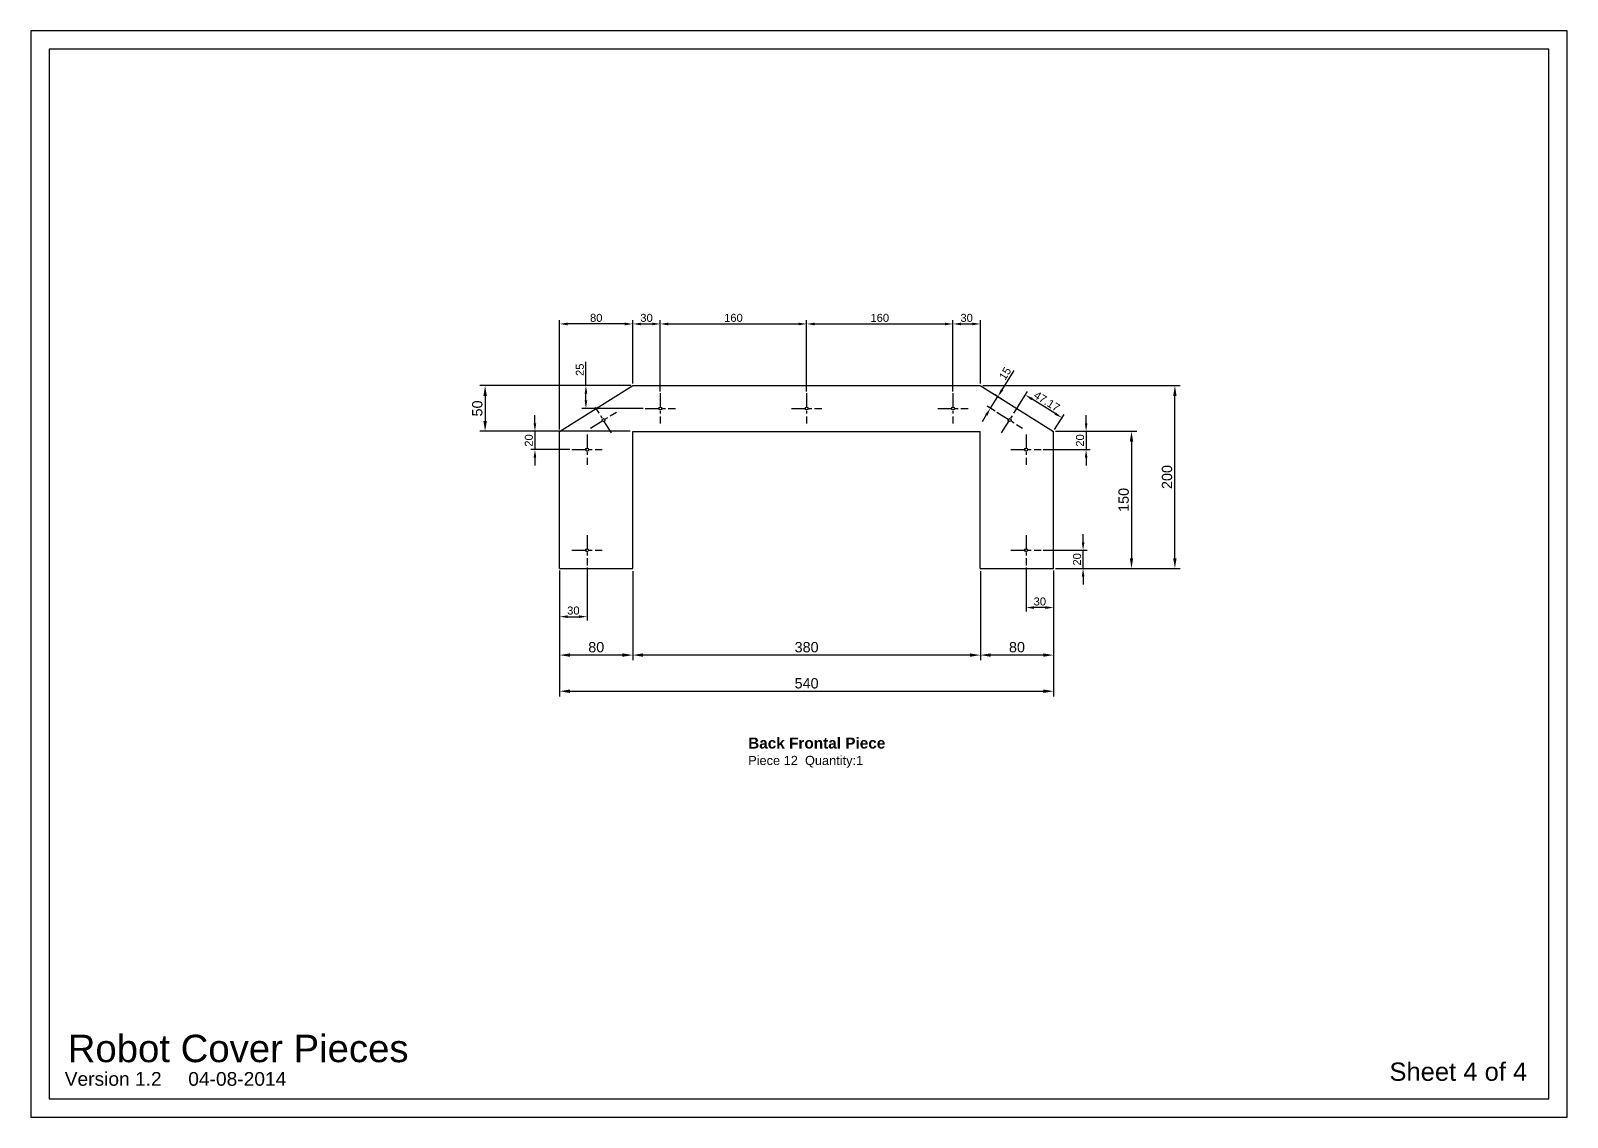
# Model space of a CAD drawing. Header units: millimetres. Extents: x 223 to 6376, y 897 to 5853.
# Drawn here: x 4696 to 6376, y 897 to 2085 of the extents above; entities that cross this region are included whole.
import ezdxf

# ---------------------------------------------------------------- set-up
doc = ezdxf.new("R2010")
doc.units = ezdxf.units.MM
doc.header["$LTSCALE"] = 0.5
doc.linetypes.add('CENTER', pattern=[50.8, 31.75, -6.35, 6.35, -6.35])
for name, color, linetype in [('Centre', 6, 'CENTER'), ('Dim', 5, 'Continuous'), ('Title', 7, 'Continuous')]:
    doc.layers.add(name, color=color, linetype=linetype)
doc.styles.get("Standard").update_dxf_attribs({"font": 'arial.ttf'})
doc.dimstyles.new('ISO-25', dxfattribs={"dimtxt": 2.5, "dimasz": 2.5, "dimexe": 1.25, "dimexo": 0.625, "dimtad": 1, "dimtxsty": 'Standard', "dimcen": 2.5, "dimadec": 0, "dimazin": 0, "dimtfac": 1, "dimtmove": 0, "dimatfit": 3, "dimfxl": 1, "dimarcsym": 0})

# ---------------------------------------------------------------- blocks, each defined once
blk = doc.blocks.new('*D269')
at = {"layer": 'Defpoints', "color": 0, "transparency": 16777216}
for p in [(5814.7, 1647.3), (5814.7, 1497.3), (5899.9, 1497.3)]:
    blk.add_point(p, dxfattribs=at)
at = {"layer": 'Dim', "color": 0, "lineweight": -2, "transparency": 16777216}
for p, q in [((5817.5, 1647.3), (5905.6, 1647.3)), ((5899.9, 1636), (5899.9, 1508.5)), ((5817.5, 1497.3), (5905.6, 1497.3))]:
    blk.add_line(p, q, dxfattribs=at)
at = {"layer": 'Dim', "color": 0, "transparency": 16777216}
for points in [[(5898.1, 1636), (5901.8, 1636), (5899.9, 1647.3)], [(5898.1, 1508.5), (5901.8, 1508.5), (5899.9, 1497.3)]]:
    blk.add_solid(points, dxfattribs=at)
at = {"layer": 'Dim', "color": 0, "transparency": 16777216, "insert": (5891.4, 1572.3), "char_height": 11.25, "attachment_point": 5, "rotation": 90}
blk.add_mtext('150', dxfattribs=at)
blk = doc.blocks.new('*D270')
at = {"layer": 'Defpoints', "color": 0, "transparency": 16777216}
for p in [(5734.7, 1497.3), (5814.7, 1497.3), (5734.7, 1402.6)]:
    blk.add_point(p, dxfattribs=at)
at = {"layer": 'Dim', "color": 0, "lineweight": -2, "transparency": 16777216}
for p, q in [((5734.7, 1494.4), (5734.7, 1397)), ((5814.7, 1494.4), (5814.7, 1397)), ((5803.4, 1402.6), (5745.9, 1402.6))]:
    blk.add_line(p, q, dxfattribs=at)
at = {"layer": 'Dim', "color": 0, "transparency": 16777216}
for points in [[(5745.9, 1404.5), (5745.9, 1400.8), (5734.7, 1402.6)], [(5803.4, 1404.5), (5803.4, 1400.8), (5814.7, 1402.6)]]:
    blk.add_solid(points, dxfattribs=at)
at = {"layer": 'Dim', "color": 0, "transparency": 16777216, "insert": (5774.7, 1411.2), "char_height": 11.25, "attachment_point": 5}
blk.add_mtext('80', dxfattribs=at)
blk = doc.blocks.new('*D267')
at = {"layer": 'Defpoints', "color": 0, "transparency": 16777216}
for p in [(5354.7, 1497.3), (5734.7, 1497.3), (5354.7, 1402.6)]:
    blk.add_point(p, dxfattribs=at)
at = {"layer": 'Dim', "color": 0, "lineweight": -2, "transparency": 16777216}
for p, q in [((5354.7, 1494.4), (5354.7, 1397)), ((5734.7, 1494.4), (5734.7, 1397)), ((5723.4, 1402.6), (5365.9, 1402.6))]:
    blk.add_line(p, q, dxfattribs=at)
at = {"layer": 'Dim', "color": 0, "transparency": 16777216}
for points in [[(5365.9, 1404.5), (5365.9, 1400.8), (5354.7, 1402.6)], [(5723.4, 1404.5), (5723.4, 1400.8), (5734.7, 1402.6)]]:
    blk.add_solid(points, dxfattribs=at)
at = {"layer": 'Dim', "color": 0, "transparency": 16777216, "insert": (5544.7, 1411.2), "char_height": 11.25, "attachment_point": 5}
blk.add_mtext('380', dxfattribs=at)
blk = doc.blocks.new('*D271')
at = {"layer": 'Defpoints', "color": 0, "transparency": 16777216}
for p in [(5274.7, 1497.3), (5354.7, 1497.3), (5274.7, 1402.6)]:
    blk.add_point(p, dxfattribs=at)
at = {"layer": 'Dim', "color": 0, "lineweight": -2, "transparency": 16777216}
for p, q in [((5274.7, 1494.4), (5274.7, 1397)), ((5354.7, 1494.4), (5354.7, 1397)), ((5343.4, 1402.6), (5285.9, 1402.6))]:
    blk.add_line(p, q, dxfattribs=at)
at = {"layer": 'Dim', "color": 0, "transparency": 16777216}
for points in [[(5285.9, 1404.5), (5285.9, 1400.8), (5274.7, 1402.6)], [(5343.4, 1404.5), (5343.4, 1400.8), (5354.7, 1402.6)]]:
    blk.add_solid(points, dxfattribs=at)
at = {"layer": 'Dim', "color": 0, "transparency": 16777216, "insert": (5314.7, 1411.2), "char_height": 11.25, "attachment_point": 5}
blk.add_mtext('80', dxfattribs=at)
blk = doc.blocks.new('*D272')
at = {"layer": 'Defpoints', "color": 0, "transparency": 16777216}
for p in [(5734.7, 1697.3), (5947.4, 1697.3), (5814.7, 1497.3)]:
    blk.add_point(p, dxfattribs=at)
at = {"layer": 'Dim', "color": 0, "lineweight": -2, "transparency": 16777216}
for p, q in [((5737.5, 1697.3), (5953, 1697.3)), ((5947.4, 1508.5), (5947.4, 1686)), ((5817.5, 1497.3), (5953, 1497.3))]:
    blk.add_line(p, q, dxfattribs=at)
at = {"layer": 'Dim', "color": 0, "transparency": 16777216}
for points in [[(5945.5, 1686), (5949.2, 1686), (5947.4, 1697.3)], [(5945.5, 1508.5), (5949.2, 1508.5), (5947.4, 1497.3)]]:
    blk.add_solid(points, dxfattribs=at)
at = {"layer": 'Dim', "color": 0, "transparency": 16777216, "insert": (5938.8, 1597.3), "char_height": 11.25, "attachment_point": 5, "rotation": 90}
blk.add_mtext('200', dxfattribs=at)
blk = doc.blocks.new('*D273')
at = {"layer": 'Defpoints', "color": 0, "transparency": 16777216}
for p in [(5354.7, 1697.3), (5193.2, 1647.3), (5354.7, 1647.3)]:
    blk.add_point(p, dxfattribs=at)
at = {"layer": 'Dim', "color": 0, "lineweight": -2, "transparency": 16777216}
for p, q in [((5351.8, 1697.3), (5187.6, 1697.3)), ((5193.2, 1686), (5193.2, 1658.5)), ((5351.8, 1647.3), (5187.6, 1647.3))]:
    blk.add_line(p, q, dxfattribs=at)
at = {"layer": 'Dim', "color": 0, "transparency": 16777216}
for points in [[(5191.3, 1686), (5195.1, 1686), (5193.2, 1697.3)], [(5191.3, 1658.5), (5195.1, 1658.5), (5193.2, 1647.3)]]:
    blk.add_solid(points, dxfattribs=at)
at = {"layer": 'Dim', "color": 0, "transparency": 16777216, "insert": (5184.7, 1672.3), "char_height": 11.25, "attachment_point": 5, "rotation": 90}
blk.add_mtext('50', dxfattribs=at)
blk = doc.blocks.new('*D274')
at = {"layer": 'Defpoints', "color": 0, "transparency": 16777216}
for p in [(5274.7, 1497.3), (5814.7, 1497.3), (5814.7, 1363.1)]:
    blk.add_point(p, dxfattribs=at)
at = {"layer": 'Dim', "color": 0, "lineweight": -2, "transparency": 16777216}
for p, q in [((5274.7, 1494.4), (5274.7, 1357.5)), ((5814.7, 1494.4), (5814.7, 1357.5)), ((5285.9, 1363.1), (5803.4, 1363.1))]:
    blk.add_line(p, q, dxfattribs=at)
at = {"layer": 'Dim', "color": 0, "transparency": 16777216}
for points in [[(5285.9, 1365), (5285.9, 1361.2), (5274.7, 1363.1)], [(5803.4, 1365), (5803.4, 1361.2), (5814.7, 1363.1)]]:
    blk.add_solid(points, dxfattribs=at)
at = {"layer": 'Dim', "color": 0, "transparency": 16777216, "insert": (5544.7, 1371.7), "char_height": 11.25, "attachment_point": 5}
blk.add_mtext('540', dxfattribs=at)
blk = doc.blocks.new('*D275')
at = {"layer": 'Defpoints', "color": 0, "transparency": 16777216}
for p in [(5274.7, 1497.3), (5304.7, 1500.7), (5304.7, 1444.6)]:
    blk.add_point(p, dxfattribs=at)
at = {"layer": 'Dim', "color": 0, "lineweight": -2, "transparency": 16777216}
for p, q in [((5304.7, 1498.5), (5304.7, 1440.3)), ((5274.7, 1495.1), (5274.7, 1440.3)), ((5283.4, 1444.6), (5295.9, 1444.6))]:
    blk.add_line(p, q, dxfattribs=at)
at = {"layer": 'Dim', "color": 0, "transparency": 16777216}
for points in [[(5283.4, 1446.1), (5283.4, 1443.2), (5274.7, 1444.6)], [(5295.9, 1446.1), (5295.9, 1443.2), (5304.7, 1444.6)]]:
    blk.add_solid(points, dxfattribs=at)
at = {"layer": 'Dim', "color": 0, "transparency": 16777216, "insert": (5289.7, 1451.3), "char_height": 8.75, "attachment_point": 5}
blk.add_mtext('30', dxfattribs=at)
blk = doc.blocks.new('*D276')
at = {"layer": 'Defpoints', "color": 0, "transparency": 16777216}
for p in [(5784.7, 1500.7), (5814.7, 1497.3), (5784.7, 1454.6)]:
    blk.add_point(p, dxfattribs=at)
at = {"layer": 'Dim', "color": 0, "lineweight": -2, "transparency": 16777216}
for p, q in [((5784.7, 1498.5), (5784.7, 1450.2)), ((5814.7, 1495.1), (5814.7, 1450.2)), ((5805.9, 1454.6), (5793.4, 1454.6))]:
    blk.add_line(p, q, dxfattribs=at)
at = {"layer": 'Dim', "color": 0, "transparency": 16777216}
for points in [[(5793.4, 1456), (5793.4, 1453.1), (5784.7, 1454.6)], [(5805.9, 1456), (5805.9, 1453.1), (5814.7, 1454.6)]]:
    blk.add_solid(points, dxfattribs=at)
at = {"layer": 'Dim', "color": 0, "transparency": 16777216, "insert": (5799.7, 1461.2), "char_height": 8.75, "attachment_point": 5}
blk.add_mtext('30', dxfattribs=at)
blk = doc.blocks.new('*D277')
at = {"layer": 'Defpoints', "color": 0, "transparency": 16777216}
for p in [(5801.3, 1517.3), (5847, 1517.3), (5814.7, 1497.3)]:
    blk.add_point(p, dxfattribs=at)
at = {"layer": 'Dim', "color": 0, "lineweight": -2, "transparency": 16777216}
for p, q in [((5847, 1526), (5847, 1534.8)), ((5803.4, 1517.3), (5851.4, 1517.3)), ((5847, 1497.3), (5847, 1517.3)), ((5816.8, 1497.3), (5851.4, 1497.3)), ((5847, 1488.5), (5847, 1479.8))]:
    blk.add_line(p, q, dxfattribs=at)
at = {"layer": 'Dim', "color": 0, "transparency": 16777216}
for points in [[(5845.6, 1526), (5848.5, 1526), (5847, 1517.3)], [(5845.6, 1488.5), (5848.5, 1488.5), (5847, 1497.3)]]:
    blk.add_solid(points, dxfattribs=at)
at = {"layer": 'Dim', "color": 0, "transparency": 16777216, "insert": (5840.4, 1507.3), "char_height": 8.75, "attachment_point": 5, "rotation": 90}
blk.add_mtext('20', dxfattribs=at)
blk = doc.blocks.new('*D278')
at = {"layer": 'Defpoints', "color": 0, "transparency": 16777216}
for p in [(5814.7, 1647.3), (5801.3, 1627.3), (5850.3, 1627.3)]:
    blk.add_point(p, dxfattribs=at)
at = {"layer": 'Dim', "color": 0, "lineweight": -2, "transparency": 16777216}
for p, q in [((5850.3, 1656), (5850.3, 1664.8)), ((5816.8, 1647.3), (5854.7, 1647.3)), ((5850.3, 1647.3), (5850.3, 1627.3)), ((5803.4, 1627.3), (5854.7, 1627.3)), ((5850.3, 1618.5), (5850.3, 1609.8))]:
    blk.add_line(p, q, dxfattribs=at)
at = {"layer": 'Dim', "color": 0, "transparency": 16777216}
for points in [[(5848.9, 1656), (5851.8, 1656), (5850.3, 1647.3)], [(5848.9, 1618.5), (5851.8, 1618.5), (5850.3, 1627.3)]]:
    blk.add_solid(points, dxfattribs=at)
at = {"layer": 'Dim', "color": 0, "transparency": 16777216, "insert": (5843.7, 1637.3), "char_height": 8.75, "attachment_point": 5, "rotation": 90}
blk.add_mtext('20', dxfattribs=at)
blk = doc.blocks.new('*D279')
at = {"layer": 'Defpoints', "color": 0, "transparency": 16777216}
for p in [(5274.7, 1647.3), (5247.7, 1627.3), (5288.1, 1627.3)]:
    blk.add_point(p, dxfattribs=at)
at = {"layer": 'Dim', "color": 0, "lineweight": -2, "transparency": 16777216}
for p, q in [((5247.7, 1656), (5247.7, 1664.8)), ((5272.5, 1647.3), (5243.3, 1647.3)), ((5247.7, 1647.3), (5247.7, 1627.3)), ((5285.9, 1627.3), (5243.3, 1627.3)), ((5247.7, 1618.5), (5247.7, 1609.8))]:
    blk.add_line(p, q, dxfattribs=at)
at = {"layer": 'Dim', "color": 0, "transparency": 16777216}
for points in [[(5246.2, 1656), (5249.1, 1656), (5247.7, 1647.3)], [(5246.2, 1618.5), (5249.1, 1618.5), (5247.7, 1627.3)]]:
    blk.add_solid(points, dxfattribs=at)
at = {"layer": 'Dim', "color": 0, "transparency": 16777216, "insert": (5241, 1637.3), "char_height": 8.75, "attachment_point": 5, "rotation": 90}
blk.add_mtext('20', dxfattribs=at)
blk = doc.blocks.new('*D280')
at = {"layer": 'Defpoints', "color": 0, "transparency": 16777216}
for p in [(5384.7, 1764.7), (5354.7, 1697.3), (5384.7, 1688.9)]:
    blk.add_point(p, dxfattribs=at)
at = {"layer": 'Dim', "color": 0, "lineweight": -2, "transparency": 16777216}
for p, q in [((5354.7, 1699.4), (5354.7, 1769)), ((5363.4, 1764.7), (5375.9, 1764.7)), ((5384.7, 1691), (5384.7, 1769))]:
    blk.add_line(p, q, dxfattribs=at)
at = {"layer": 'Dim', "color": 0, "transparency": 16777216}
for points in [[(5363.4, 1766.1), (5363.4, 1763.2), (5354.7, 1764.7)], [(5375.9, 1766.1), (5375.9, 1763.2), (5384.7, 1764.7)]]:
    blk.add_solid(points, dxfattribs=at)
at = {"layer": 'Dim', "color": 0, "transparency": 16777216, "insert": (5369.7, 1771.3), "char_height": 8.75, "attachment_point": 5}
blk.add_mtext('30', dxfattribs=at)
blk = doc.blocks.new('*D281')
at = {"layer": 'Defpoints', "color": 0, "transparency": 16777216}
for p in [(5544.7, 1764.7), (5384.7, 1688.9), (5544.7, 1688.9)]:
    blk.add_point(p, dxfattribs=at)
at = {"layer": 'Dim', "color": 0, "lineweight": -2, "transparency": 16777216}
for p, q in [((5384.7, 1691), (5384.7, 1769)), ((5393.4, 1764.7), (5535.9, 1764.7)), ((5544.7, 1691), (5544.7, 1769))]:
    blk.add_line(p, q, dxfattribs=at)
at = {"layer": 'Dim', "color": 0, "transparency": 16777216}
for points in [[(5393.4, 1766.1), (5393.4, 1763.2), (5384.7, 1764.7)], [(5535.9, 1766.1), (5535.9, 1763.2), (5544.7, 1764.7)]]:
    blk.add_solid(points, dxfattribs=at)
at = {"layer": 'Dim', "color": 0, "transparency": 16777216, "insert": (5464.7, 1771.3), "char_height": 8.75, "attachment_point": 5}
blk.add_mtext('160', dxfattribs=at)
blk = doc.blocks.new('*D282')
at = {"layer": 'Defpoints', "color": 0, "transparency": 16777216}
for p in [(5704.7, 1764.7), (5544.7, 1688.9), (5704.7, 1688.9)]:
    blk.add_point(p, dxfattribs=at)
at = {"layer": 'Dim', "color": 0, "lineweight": -2, "transparency": 16777216}
for p, q in [((5544.7, 1691), (5544.7, 1769)), ((5553.4, 1764.7), (5695.9, 1764.7)), ((5704.7, 1691), (5704.7, 1769))]:
    blk.add_line(p, q, dxfattribs=at)
at = {"layer": 'Dim', "color": 0, "transparency": 16777216}
for points in [[(5553.4, 1766.1), (5553.4, 1763.2), (5544.7, 1764.7)], [(5695.9, 1766.1), (5695.9, 1763.2), (5704.7, 1764.7)]]:
    blk.add_solid(points, dxfattribs=at)
at = {"layer": 'Dim', "color": 0, "transparency": 16777216, "insert": (5624.7, 1771.3), "char_height": 8.75, "attachment_point": 5}
blk.add_mtext('160', dxfattribs=at)
blk = doc.blocks.new('*D283')
at = {"layer": 'Defpoints', "color": 0, "transparency": 16777216}
for p in [(5734.7, 1764.7), (5734.7, 1697.3), (5704.7, 1688.9)]:
    blk.add_point(p, dxfattribs=at)
at = {"layer": 'Dim', "color": 0, "lineweight": -2, "transparency": 16777216}
for p, q in [((5704.7, 1691), (5704.7, 1769)), ((5713.4, 1764.7), (5725.9, 1764.7)), ((5734.7, 1699.4), (5734.7, 1769))]:
    blk.add_line(p, q, dxfattribs=at)
at = {"layer": 'Dim', "color": 0, "transparency": 16777216}
for points in [[(5713.4, 1766.1), (5713.4, 1763.2), (5704.7, 1764.7)], [(5725.9, 1766.1), (5725.9, 1763.2), (5734.7, 1764.7)]]:
    blk.add_solid(points, dxfattribs=at)
at = {"layer": 'Dim', "color": 0, "transparency": 16777216, "insert": (5719.7, 1771.3), "char_height": 8.75, "attachment_point": 5}
blk.add_mtext('30', dxfattribs=at)
blk = doc.blocks.new('*D284')
at = {"layer": 'Defpoints', "color": 0, "transparency": 16777216}
for p in [(5274.7, 1764.7), (5354.7, 1697.3), (5274.7, 1647.3)]:
    blk.add_point(p, dxfattribs=at)
at = {"layer": 'Dim', "color": 0, "lineweight": -2, "transparency": 16777216}
for p, q in [((5274.7, 1649.4), (5274.7, 1769)), ((5345.9, 1764.7), (5283.4, 1764.7)), ((5354.7, 1699.4), (5354.7, 1769))]:
    blk.add_line(p, q, dxfattribs=at)
at = {"layer": 'Dim', "color": 0, "transparency": 16777216}
for points in [[(5283.4, 1766.1), (5283.4, 1763.2), (5274.7, 1764.7)], [(5345.9, 1766.1), (5345.9, 1763.2), (5354.7, 1764.7)]]:
    blk.add_solid(points, dxfattribs=at)
at = {"layer": 'Dim', "color": 0, "transparency": 16777216, "insert": (5314.7, 1771.3), "char_height": 8.75, "attachment_point": 5}
blk.add_mtext('80', dxfattribs=at)
blk = doc.blocks.new('*D285')
at = {"layer": 'Defpoints', "color": 0, "transparency": 16777216}
for p in [(5354.7, 1697.3), (5303.4, 1672.3), (5368.1, 1672.3)]:
    blk.add_point(p, dxfattribs=at)
at = {"layer": 'Dim', "color": 0, "lineweight": -2, "transparency": 16777216}
for p, q in [((5303.4, 1697.3), (5303.4, 1723.1)), ((5352.5, 1697.3), (5299, 1697.3)), ((5303.4, 1681), (5303.4, 1688.5)), ((5365.9, 1672.3), (5299, 1672.3))]:
    blk.add_line(p, q, dxfattribs=at)
at = {"layer": 'Dim', "color": 0, "transparency": 16777216}
for points in [[(5302, 1688.5), (5304.9, 1688.5), (5303.4, 1697.3)], [(5302, 1681), (5304.9, 1681), (5303.4, 1672.3)]]:
    blk.add_solid(points, dxfattribs=at)
at = {"layer": 'Dim', "color": 0, "transparency": 16777216, "insert": (5296.8, 1714.6), "char_height": 8.75, "attachment_point": 5, "rotation": 90}
blk.add_mtext('25', dxfattribs=at)
blk = doc.blocks.new('*D268')
at = {"layer": 'Defpoints', "color": 0, "transparency": 16777216}
for p in [(5753.8, 1685.3), (5760.6, 1681.1), (5752.6, 1668.3)]:
    blk.add_point(p, dxfattribs=at)
at = {"layer": 'Dim', "color": 0, "lineweight": -2, "transparency": 16777216}
for p, q in [((5758.4, 1692.7), (5771.6, 1713.8)), ((5745.8, 1672.6), (5753.8, 1685.3)), ((5758.7, 1682.2), (5750.1, 1687.6)), ((5741.2, 1665.2), (5736.6, 1657.7)), ((5750.8, 1669.5), (5742.1, 1674.9))]:
    blk.add_line(p, q, dxfattribs=at)
at = {"layer": 'Dim', "color": 0, "transparency": 16777216}
for points in [[(5757.2, 1693.5), (5759.7, 1691.9), (5753.8, 1685.3)], [(5740, 1665.9), (5742.4, 1664.4), (5745.8, 1672.6)]]:
    blk.add_solid(points, dxfattribs=at)
at = {"layer": 'Dim', "color": 0, "transparency": 16777216, "insert": (5761.7, 1710.5), "char_height": 8.75, "attachment_point": 5, "rotation": 57.9946}
blk.add_mtext('15', dxfattribs=at)
blk = doc.blocks.new('*D286')
at = {"layer": 'Defpoints', "color": 0, "transparency": 16777216}
for p in [(5783.9, 1687.1), (5774.7, 1672.3), (5814.7, 1647.3)]:
    blk.add_point(p, dxfattribs=at)
at = {"layer": 'Dim', "color": 0, "lineweight": -2, "transparency": 16777216}
for p, q in [((5775.8, 1674.1), (5786.2, 1690.8)), ((5816.5, 1666.7), (5791.3, 1682.4)), ((5815.8, 1649.1), (5826.2, 1665.8))]:
    blk.add_line(p, q, dxfattribs=at)
at = {"layer": 'Dim', "color": 0, "transparency": 16777216}
for points in [[(5792.1, 1683.7), (5790.5, 1681.2), (5783.9, 1687.1)], [(5817.3, 1667.9), (5815.7, 1665.5), (5823.9, 1662.1)]]:
    blk.add_solid(points, dxfattribs=at)
at = {"layer": 'Dim', "color": 0, "transparency": 16777216, "insert": (5807.4, 1680.1), "char_height": 8.75, "attachment_point": 5, "rotation": 327.9946}
blk.add_mtext('47.17', dxfattribs=at)

msp = doc.modelspace()

# ---------------------------------------------------------------- linework, layer by layer
for p, q in [((5274.653, 1647.258), (5354.653, 1697.258)), ((5354.653, 1697.258), (5734.653, 1697.258)), ((5734.653, 1697.258), (5814.653, 1647.258)), ((5274.653, 1497.258), (5274.653, 1647.258)), ((5354.653, 1497.258), (5354.653, 1647.258)), ((5354.653, 1647.258), (5734.653, 1647.258)), ((5734.653, 1497.258), (5734.653, 1647.258)), ((5814.653, 1497.258), (5814.653, 1647.258)), ((5274.653, 1497.258), (5354.653, 1497.258)), ((5734.653, 1497.258), (5814.653, 1497.258))]:
    msp.add_line(p, q)
for centre in [(5384.653, 1672.258), (5544.653, 1672.258), (5704.653, 1672.258), (5322.603, 1659.538), (5766.703, 1659.538), (5304.653, 1627.258), (5784.653, 1627.258), (5304.653, 1517.258), (5784.653, 1517.258)]:
    msp.add_circle(centre, 1.6)
at = {"layer": 'Centre'}
for p, q in [((5384.653, 1688.858), (5384.653, 1655.658)), ((5544.653, 1688.858), (5544.653, 1655.658)), ((5704.653, 1688.858), (5704.653, 1655.658)), ((5308.526, 1650.74), (5336.68, 1668.336)), ((5331.401, 1645.461), (5313.805, 1673.615)), ((5368.053, 1672.258), (5401.253, 1672.258)), ((5528.053, 1672.258), (5561.253, 1672.258)), ((5688.053, 1672.258), (5721.253, 1672.258)), ((5752.626, 1668.336), (5780.78, 1650.74)), ((5757.905, 1645.461), (5775.501, 1673.615)), ((5304.653, 1643.858), (5304.653, 1610.658)), ((5784.653, 1643.858), (5784.653, 1610.658)), ((5288.053, 1627.258), (5321.253, 1627.258)), ((5768.053, 1627.258), (5801.253, 1627.258)), ((5304.653, 1533.858), (5304.653, 1500.658)), ((5784.653, 1533.858), (5784.653, 1500.658)), ((5288.053, 1517.258), (5321.253, 1517.258)), ((5768.053, 1517.258), (5801.253, 1517.258))]:
    msp.add_line(p, q, dxfattribs=at)
at = {"layer": 'Dim'}
for points in [[(4696.393, 897.283), (6376.393, 897.283), (6376.393, 2085.283), (4696.393, 2085.283)], [(4716.393, 917.283), (6356.393, 917.283), (6356.393, 2065.283), (4716.393, 2065.283)]]:
    msp.add_lwpolyline(points, close=True, dxfattribs=at)

# ---------------------------------------------------------------- texts
at = {"layer": 'Dim', "attachment_point": 1}
for s, width, insert, char_height in [('Robot Cover Pieces', 564.96076, (4736.856, 987.531), 30), ('Sheet 4 of 4', 361.06512, (6181.947, 957.156), 20), ('Version 1.2     04-08-2014', 361.06512, (4733.555, 946.737), 15)]:
    msp.add_mtext_dynamic_manual_height_columns(s, width=width, gutter_width=12.5, heights=[0], dxfattribs=dict(at, insert=insert, char_height=char_height))
at = {"layer": 'Title', "insert": (5473.773, 1312.437), "char_height": 10, "attachment_point": 1}
msp.add_mtext_dynamic_manual_height_columns('\\pi7.0268;{\\fArial|b1|i0|c0|p34;\\H1.2x;Back Frontal Piece\\P\\pi20.025;}Piece 12  Quantity:1', width=162.21177, gutter_width=12.5, heights=[68.433], dxfattribs=at)

# ---------------------------------------------------------------- dimensions: what is measured, and where the dimension line sits
at = {"layer": 'Dim'}
for base, p1, p2, override, picture, middle in [((5274.653, 1764.652), (5354.653, 1697.258), (5274.653, 1647.258), {"dimscale": 3.5, "dimdsep": 46, "dimtmove": 1}, '*D284', (5314.653, 1771.307)), ((5384.653, 1764.652), (5354.653, 1697.258), (5384.653, 1688.858), {"dimscale": 3.5, "dimdsep": 46}, '*D280', (5369.653, 1771.31)), ((5544.653, 1764.652), (5384.653, 1688.858), (5544.653, 1688.858), {"dimscale": 3.5, "dimdsep": 46, "dimtmove": 1}, '*D281', (5464.653, 1771.307)), ((5704.653, 1764.652), (5544.653, 1688.858), (5704.653, 1688.858), {"dimscale": 3.5, "dimdsep": 46, "dimtmove": 1}, '*D282', (5624.653, 1771.307)), ((5734.653, 1764.652), (5704.653, 1688.858), (5734.653, 1697.258), {"dimscale": 3.5, "dimdsep": 46, "dimtmove": 1}, '*D283', (5719.653, 1771.31)), ((5274.653, 1402.637), (5354.653, 1497.258), (5274.653, 1497.258), {"dimscale": 4.5, "dimdsep": 46, "dimtmove": 1}, '*D271', (5314.653, 1411.193)), ((5354.653, 1402.637), (5734.653, 1497.258), (5354.653, 1497.258), {"dimscale": 4.5, "dimdsep": 46, "dimtmove": 1}, '*D267', (5544.653, 1411.197)), ((5734.653, 1402.637), (5814.653, 1497.258), (5734.653, 1497.258), {"dimscale": 4.5, "dimdsep": 46}, '*D270', (5774.653, 1411.193))]:
    dim = msp.add_linear_dim(base=base, p1=p1, p2=p2, dimstyle='ISO-25', override=override, dxfattribs=at)
    dim.commit()
    dim.dimension.update_dxf_attribs({"geometry": picture, "text_midpoint": middle})
for base, p1, p2, override, picture, middle in [((5303.415, 1672.258), (5354.653, 1697.258), (5368.053, 1672.258), {"dimscale": 3.5, "dimdsep": 46}, '*D285', (5303.415, 1714.57)), ((5193.221, 1647.258), (5354.653, 1697.258), (5354.653, 1647.258), {"dimscale": 4.5, "dimdsep": 46}, '*D273', (5193.221, 1672.258)), ((5947.35, 1697.258), (5814.653, 1497.258), (5734.653, 1697.258), {"dimscale": 4.5, "dimdsep": 46}, '*D272', (5947.35, 1597.258)), ((5247.66, 1627.258), (5274.653, 1647.258), (5288.053, 1627.258), {"dimscale": 3.5, "dimdsep": 46}, '*D279', (5247.66, 1637.258)), ((5850.328, 1627.258), (5814.653, 1647.258), (5801.253, 1627.258), {"dimscale": 3.5, "dimdsep": 46}, '*D278', (5850.328, 1637.258)), ((5899.942, 1497.258), (5814.653, 1647.258), (5814.653, 1497.258), {"dimscale": 4.5, "dimdsep": 46}, '*D269', (5899.942, 1572.258)), ((5847.02, 1517.258), (5814.653, 1497.258), (5801.253, 1517.258), {"dimscale": 3.5, "dimdsep": 46}, '*D277', (5847.02, 1507.258))]:
    dim = msp.add_linear_dim(base=base, p1=p1, p2=p2, angle=90, dimstyle='ISO-25', override=override, dxfattribs=at)
    dim.commit()
    dim.dimension.update_dxf_attribs({"geometry": picture, "text_midpoint": middle, "dimtype": 160})
for p1, p2, distance, picture, middle in [((5752.626, 1668.336), (5760.576, 1681.056), 7.993, '*D268', (5761.71, 1710.507)), ((5814.653, 1647.258), (5774.653, 1672.258), -17.447, '*D286', (5807.387, 1680.133))]:
    dim = msp.add_aligned_dim(p1=p1, p2=p2, distance=distance, dimstyle='ISO-25', override={"dimscale": 3.5, "dimdsep": 46}, dxfattribs=at)
    dim.commit()
    dim.dimension.update_dxf_attribs({"geometry": picture, "text_midpoint": middle})
for base, p1, p2, override, picture, middle in [((5304.653, 1444.636), (5274.653, 1497.258), (5304.653, 1500.658), {"dimscale": 3.5, "dimdsep": 46}, '*D275', (5289.653, 1444.636)), ((5814.653, 1363.122), (5274.653, 1497.258), (5814.653, 1497.258), {"dimscale": 4.5, "dimdsep": 46}, '*D274', (5544.653, 1363.122)), ((5784.653, 1454.55), (5814.653, 1497.258), (5784.653, 1500.658), {"dimscale": 3.5, "dimdsep": 46}, '*D276', (5799.653, 1454.55))]:
    dim = msp.add_linear_dim(base=base, p1=p1, p2=p2, dimstyle='ISO-25', override=override, dxfattribs=at)
    dim.commit()
    dim.dimension.update_dxf_attribs({"geometry": picture, "text_midpoint": middle, "dimtype": 160})

doc.saveas('drawing.dxf')
